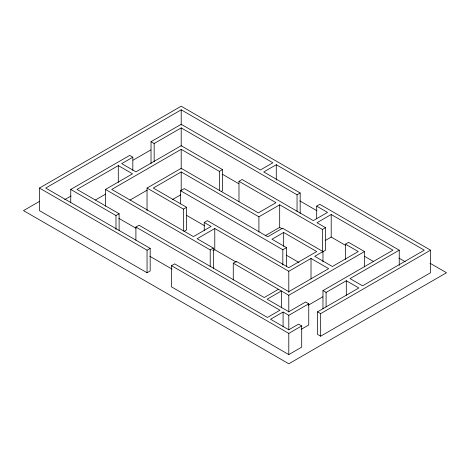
<?xml version="1.0" encoding="UTF-8"?>
<svg xmlns="http://www.w3.org/2000/svg" width="470" height="470" viewBox="0 0 470 470"><rect width="100%" height="100%" fill="white"/><g stroke="black" fill="none" stroke-linecap="round" stroke-linejoin="round"><path stroke-width="0.7" d="M151.029 163.542L151.029 141.711L181.203 124.291L260.362 169.987L272.882 162.761L181.203 109.827L45.702 188.059L150.177 248.377L150.177 270.937L147.051 272.747L39.439 210.619L39.439 188.059L181.203 106.214L430.561 250.175L430.561 272.741L320.657 336.191L317.532 334.382L317.532 311.822L358.827 287.975L346.308 280.743L326.092 292.416L322.961 290.607L322.961 308.802M39.398 201.442L23.5 210.619L288.797 363.786L446.5 272.741L429.997 263.212M70.753 202.582L70.753 189.434L129.685 155.405L132.816 157.215L132.816 170.363M151.029 141.711L154.16 143.514L181.203 127.905L297.052 194.792L300.183 192.982L300.183 213.362M105.474 206.236L105.474 189.434L132.528 173.818L118.293 165.599L77.01 189.434L119.116 213.738L119.116 230.541M132.816 157.215L121.707 163.63L135.942 171.844L181.203 145.712L222.504 169.558L222.504 190.744L221.253 191.466M64.696 199.656L71.029 195.996M133.081 160.17L150.811 149.936M222.504 169.558L219.373 171.368L181.203 149.331L111.737 189.434L193.434 236.598L211.083 226.411L204.244 222.463L204.244 230.5M95.434 199.985L105.591 194.122M147.034 210.619L147.034 188.059L181.203 168.331L258.347 212.869L275.996 202.682L238.983 181.314L238.983 201.689M130.049 200.05L147.104 190.203M322.373 229.454L322.373 252.02L325.504 250.21L325.504 227.65L322.373 229.454L279.691 204.814L258.911 216.811L181.203 171.944L153.296 188.059L186.608 207.288L186.608 229.854L184.099 231.299M70.753 189.434L115.984 215.548L119.116 213.738M180.633 203.892L180.633 190.738L184.322 188.611L267.73 236.768L282.541 228.214L322.966 251.55L322.966 261.778M172.326 199.633L180.568 194.874M135.906 240.199L135.906 227.051L139.038 225.242L264.24 297.528L278.475 289.314M147.034 188.059L183.476 209.097L186.608 207.288M238.983 181.314L242.115 179.505L313.32 220.612L327.549 212.399L316.68 206.124L316.68 218.497M399.247 265.462L399.247 250.175L350.021 278.598L362.546 285.83L424.298 250.175L276.278 164.717L263.752 171.95L300.183 192.982M39.439 188.059L147.051 250.187L150.177 248.377M204.244 222.463L207.376 220.653L288.797 267.665L316.704 251.55L283.674 232.48L271.989 239.23L286.512 247.614L286.512 266.608M233.267 280.014L233.267 263.212L236.398 261.402L288.797 291.659L328.665 268.64L311.017 258.453L288.797 271.278L214.778 228.543L197.13 238.737L213.351 248.101L213.351 268.552M301.27 329.305L308.755 324.981L308.755 303.796L288.797 315.323L283.087 312.021L270.561 319.253L288.797 329.781L298.573 324.141L301.705 325.945L301.705 347.136L288.797 354.586L171.509 286.87L171.509 265.685L174.64 263.876L267.442 317.456L279.967 310.224L135.906 227.051M105.474 189.434L210.219 249.905L213.351 248.101M212.887 250.827L214.778 249.734L236.287 262.148M265.209 235.734L279.691 227.374L282.2 228.825M316.68 206.124L319.812 204.315L399.247 250.175M322.961 290.607L392.99 250.175L331.203 214.508L316.968 222.721L325.504 227.65M180.633 190.738L282.828 249.74L286.512 247.614M325.634 240.282L331.203 237.068L345.703 245.44M322.966 251.55L314.706 256.32L332.355 266.508L358.263 251.55L345.462 244.159L345.462 259.505M345.462 244.159L348.593 242.356L364.526 251.55L364.526 266.895M233.267 263.212L288.797 295.272L364.526 251.55M308.361 305.165L322.872 296.787M317.532 311.822L320.657 313.625L430.561 250.175M171.509 265.685L288.797 333.4L301.705 325.945M299.784 200.849L316.939 210.754M398.889 258.065L405.24 261.737M222.351 174.223L238.813 183.723M364.614 256.362L373.444 261.455M286.212 255.134L298.92 262.471M186.349 215.225L204.755 225.853M308.755 303.796L305.623 301.987L288.797 311.704L267.142 299.202L281.371 290.989L281.371 307.791M118.81 218.315L135.948 228.214M149.865 256.297L172.079 269.122M346.308 280.743L346.308 295.301M331.203 214.508L331.203 237.068M326.092 292.416L326.092 306.969M320.657 313.625L320.657 336.191M311.017 258.453L311.017 278.91M297.052 194.792L297.052 211.529M288.797 271.278L288.797 292.463M288.797 295.272L288.797 312.074M288.797 315.323L288.797 329.934M288.797 333.4L288.797 354.586M283.674 232.48L283.674 246.362M283.087 312.021L283.087 326.638M282.828 249.74L282.828 265.086M279.691 204.814L279.691 227.374M276.278 164.717L276.278 180.004M258.911 216.811L258.911 232.092M219.373 171.368L219.373 190.362M214.778 228.543L214.778 249.734M210.219 249.905L210.219 266.707M183.476 209.097L183.476 230.934M181.203 109.827L181.203 125.114M181.203 127.905L181.203 146.1M181.203 149.331L181.203 169.053M181.203 171.944L181.203 190.867M154.16 143.514L154.16 161.709M147.051 250.187L147.051 272.747M118.293 165.599L118.293 182.401M115.984 215.548L115.984 229.43"/></g></svg>
